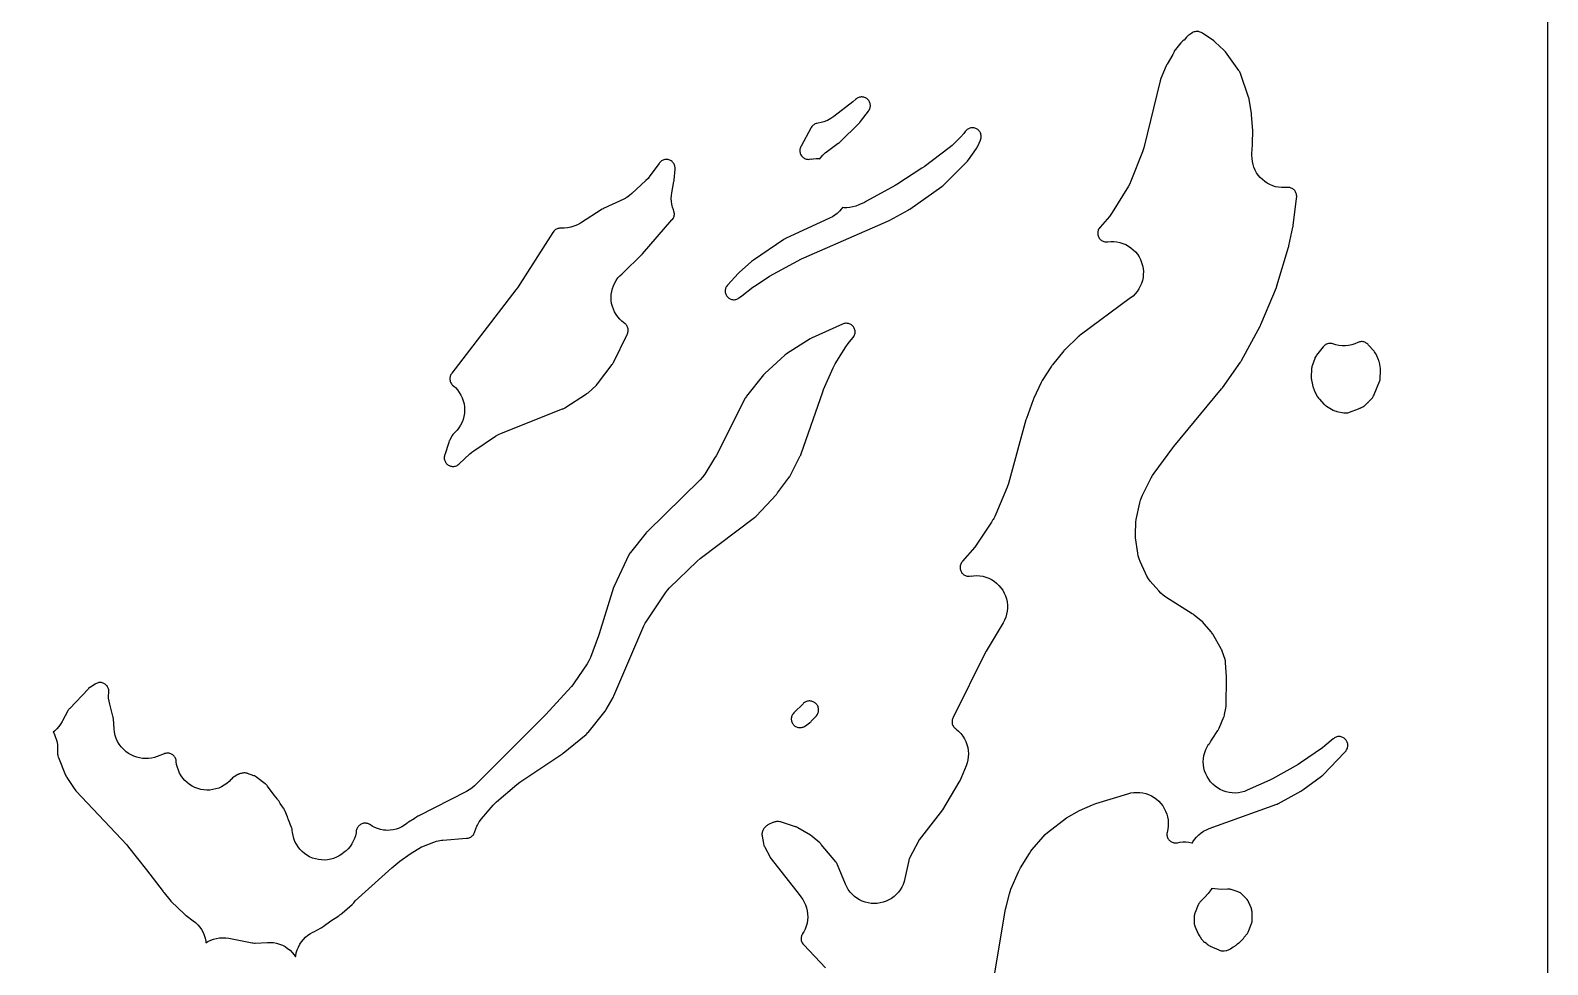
# Model space of a CAD drawing. Header units: millimetres. Extents: x 0 to 300, y 0 to 300.
# Drawn here: x 121.7 to 299.8, y 104.9 to 214.5 of the extents above; entities that cross this region are included whole.
import ezdxf

# ---------------------------------------------------------------- set-up
doc = ezdxf.new("R2010")
doc.units = ezdxf.units.MM
doc.layers.add('CUT', color=7, linetype='CONTINUOUS')

msp = doc.modelspace()

# ---------------------------------------------------------------- linework, layer by layer
at = {"layer": 'CUT'}
for points in [[(3.5, 300.1736), (296.1703, 300.175), (296.5305, 300.1573), (296.8872, 300.1044), (297.2371, 300.0167), (297.5766, 299.8952), (297.9027, 299.7411), (298.212, 299.5556), (298.5017, 299.3408), (298.7689, 299.0986), (299.0111, 298.8314), (299.2259, 298.5417), (299.4114, 298.2324), (299.5655, 297.9063), (299.687, 297.5668), (299.7747, 297.2169), (299.8276, 296.8602), (299.8453, 296.5), (299.8453, 3.5)], [(234.8076, 103.2162), (236.1965, 111.3718), (236.2535, 111.6439), (236.6339, 113.1698), (236.7185, 113.4582), (236.8263, 113.7386), (237.7043, 115.7703), (237.9468, 116.2369), (238.9867, 117.9287), (239.1503, 118.1726), (239.3329, 118.4026), (240.5979, 119.8714), (240.8452, 120.1316), (241.1167, 120.3665), (243.338, 122.1061), (244.8564, 122.9525), (246.3903, 123.6331), (246.8054, 123.7881), (250.5453, 124.9328), (250.8912, 125.0206), (251.244, 125.0743), (251.6003, 125.0937), (251.9568, 125.0783), (252.3101, 125.0285), (252.6569, 124.9447), (252.994, 124.8276), (253.3181, 124.6783), (253.6263, 124.4984), (253.9155, 124.2893), (254.1831, 124.0533), (254.4265, 123.7924), (254.6435, 123.5091), (254.8319, 123.2061), (254.9902, 122.8863), (255.1166, 122.5526), (255.2101, 122.2082), (255.2697, 121.8564), (255.295, 121.5005), (255.2856, 121.1438), (255.2416, 120.7896), (255.194, 120.577), (255.1964, 120.5765), (255.1485, 120.3634), (255.1363, 120.2654), (255.1336, 120.1668), (255.1404, 120.0683), (255.1566, 119.9709), (255.1822, 119.8756), (255.2169, 119.7832), (255.2603, 119.6945), (255.3121, 119.6105), (255.3717, 119.5318), (255.4387, 119.4593), (255.5123, 119.3935), (255.592, 119.3352), (255.6768, 119.2848), (255.7662, 119.2428), (255.8592, 119.2097), (255.9549, 119.1857), (256.0525, 119.171), (256.1511, 119.1658), (256.2497, 119.1702), (256.3739, 119.1878), (256.6694, 119.2443), (257.0221, 119.2771), (257.3763, 119.2757), (257.7288, 119.2403), (258.0762, 119.1711), (258.1312, 119.1545), (258.1941, 119.2721), (258.3937, 119.5709), (258.6214, 119.8487), (258.8752, 120.1029), (259.1526, 120.3312), (259.4509, 120.5313), (259.7674, 120.7013), (260.099, 120.8396), (268.0435, 123.7061), (268.0946, 123.7257), (268.2028, 123.7744), (268.2513, 123.7998), (270.8627, 125.2267), (270.9619, 125.2855), (270.9947, 125.3065), (271.0896, 125.372), (273.2912, 127.0075), (273.337, 127.0429), (273.4313, 127.1256), (273.4724, 127.1664), (275.9983, 129.7751), (276.0426, 129.8231), (276.1313, 129.9333), (276.1686, 129.9868), (276.1903, 130.0195), (276.2276, 130.0789), (276.2868, 130.1906), (276.325, 130.2838), (276.3538, 130.3804), (276.3729, 130.4793), (276.3822, 130.5796), (276.3816, 130.6804), (276.3711, 130.7806), (276.3508, 130.8793), (276.3208, 130.9755), (276.2815, 131.0682), (276.2333, 131.1567), (276.1766, 131.24), (276.112, 131.3173), (276.0401, 131.3879), (275.9615, 131.451), (275.8772, 131.5061), (275.7878, 131.5526), (275.6943, 131.5901), (275.5975, 131.6182), (275.4985, 131.6366), (275.3981, 131.6452), (275.2973, 131.6439), (275.1972, 131.6327), (275.0987, 131.6116), (275.0027, 131.581), (274.9102, 131.541), (274.8221, 131.4921), (274.7181, 131.4202), (274.6635, 131.3762), (273.6826, 130.5439), (273.3964, 130.3243), (270.8319, 128.5493), (270.5454, 128.3699), (267.5223, 126.6654), (267.2154, 126.5108), (264.5799, 125.3344), (264.2389, 125.2021), (263.8864, 125.1044), (263.5259, 125.0422), (263.161, 125.0161), (262.7954, 125.0264), (262.4325, 125.0731), (262.0762, 125.1556), (261.7297, 125.2731), (261.3967, 125.4244), (261.0804, 125.6081), (260.7839, 125.8224), (260.5102, 126.065), (260.2619, 126.3337), (260.0416, 126.6257), (259.8514, 126.9382), (259.6933, 127.2681), (259.5687, 127.612), (259.4789, 127.9666), (259.4248, 128.3284), (259.4069, 128.6937), (259.4255, 129.0591), (259.4803, 129.4207), (259.5707, 129.7752), (259.696, 130.1189), (259.8548, 130.4484), (259.9369, 130.5828), (260.0739, 130.7386), (260.126, 130.8015), (260.2267, 130.9468), (260.2673, 131.0177), (260.4368, 131.3343), (261.1288, 132.3493), (261.1687, 132.4111), (261.2444, 132.5513), (261.2742, 132.6186), (261.8206, 133.9415), (261.8455, 134.0062), (261.889, 134.1499), (261.9042, 134.2176), (262.0534, 134.9657), (262.0645, 135.0289), (262.0793, 135.1672), (262.0818, 135.2314), (262.1358, 138.5206), (262.1357, 138.5839), (262.1352, 138.6053), (262.1326, 138.6686), (262.0318, 140.3525), (262.0267, 140.4147), (262.0102, 140.526), (261.984, 140.6353), (261.9655, 140.695), (261.6422, 141.6609), (261.6176, 141.7286), (261.5533, 141.871), (261.5187, 141.9342), (260.5177, 143.66), (260.4842, 143.7149), (260.4037, 143.8286), (260.363, 143.8785), (259.5036, 144.8857), (259.4657, 144.9284), (259.3783, 145.0156), (259.3356, 145.0534), (258.3409, 145.8984), (258.2479, 145.9719), (258.2156, 145.9955), (258.1176, 146.0622), (255.0009, 148.023), (254.7009, 148.2333), (254.4234, 148.4724), (254.171, 148.738), (253.1849, 149.8851), (252.9617, 150.1724), (252.7679, 150.4804), (252.6056, 150.806), (251.9911, 152.2086), (251.8706, 152.5219), (251.7792, 152.845), (251.7176, 153.175), (251.4681, 154.9614), (251.4372, 155.2892), (251.4358, 155.6184), (251.4724, 156.5214), (251.4969, 156.8215), (251.5459, 157.1187), (251.9515, 159.0755), (252.0309, 159.3886), (252.1375, 159.6935), (252.2704, 159.9878), (253.3046, 162.0333), (253.4576, 162.3063), (253.6333, 162.5653), (255.8357, 165.5327), (255.9542, 165.6839), (261.5638, 172.4695), (261.6047, 172.521), (261.6183, 172.5388), (261.6572, 172.592), (263.7721, 175.6079), (263.8233, 175.6854), (263.8398, 175.712), (263.8865, 175.7921), (266.0822, 179.8122), (266.1216, 179.8891), (266.1343, 179.9154), (266.1696, 179.9942), (267.9915, 184.3521), (268.0224, 184.4319), (268.0322, 184.4591), (268.059, 184.5404), (269.4314, 189.0904), (269.4501, 189.1575), (269.456, 189.1803), (269.4718, 189.2482), (269.9401, 191.4547), (269.9534, 191.5251), (269.9574, 191.5489), (269.9677, 191.6198), (270.3605, 194.7989), (270.3677, 194.8693), (270.3696, 194.8932), (270.3738, 194.9638), (270.3752, 195.0019), (270.3761, 195.071), (270.3688, 195.1953), (270.3533, 195.2933), (270.3284, 195.3894), (270.2943, 195.4826), (270.2513, 195.572), (270.1998, 195.6569), (270.1404, 195.7363), (270.0735, 195.8097), (269.9999, 195.8761), (269.9201, 195.9352), (269.835, 195.9862), (269.7453, 196.0287), (269.652, 196.0624), (269.5558, 196.0868), (269.4577, 196.1018), (269.3586, 196.1072), (269.2284, 196.1016), (269.2013, 196.0991), (269.2012, 196.1002), (268.9587, 196.078), (268.6029, 196.0799), (268.2489, 196.1162), (267.9001, 196.1866), (267.5598, 196.2904), (267.231, 196.4266), (266.917, 196.594), (266.6207, 196.791), (266.3448, 197.0157), (266.0919, 197.266), (265.8644, 197.5396), (265.6645, 197.8339), (265.4939, 198.1462), (265.3543, 198.4735), (265.2471, 198.8127), (265.1731, 199.1608), (265.1332, 199.5144), (265.1276, 199.8701), (265.1569, 200.7618), (265.1734, 200.901), (265.1831, 201.0198), (265.185, 201.06), (265.1862, 201.1793), (265.1793, 201.4452), (265.2168, 202.5862), (265.2174, 202.673), (265.2168, 202.7023), (265.2128, 202.789), (265.0806, 204.6316), (265.0737, 204.7051), (265.0708, 204.7299), (265.0606, 204.8031), (264.7952, 206.4419), (264.784, 206.5025), (264.7514, 206.6318), (264.7325, 206.6905), (263.7669, 209.4768), (263.7428, 209.5413), (263.6911, 209.6539), (263.6287, 209.761), (263.5899, 209.8178), (262.0117, 212.0112), (261.9688, 212.0678), (261.8668, 212.1832), (261.8159, 212.2328), (260.8166, 213.1587), (260.7771, 213.1939), (260.6875, 213.2653), (260.6444, 213.2959), (259.3109, 214.2057), (259.2522, 214.2437), (259.1417, 214.3041), (259.0493, 214.3434), (258.9292, 214.3811), (258.8995, 214.388), (258.8479, 214.3976), (258.7229, 214.4108), (258.6204, 214.4113), (258.5183, 214.4016), (258.4176, 214.3816), (258.3195, 214.3516), (258.2249, 214.312), (258.1118, 214.2506), (258.0518, 214.2119), (257.705, 213.9758), (257.6522, 213.9381), (257.5621, 213.8639), (257.4791, 213.7818), (257.4362, 213.7331), (257.1526, 213.3964), (257.105, 213.3735), (257.0258, 213.3261), (256.9512, 213.2719), (256.8818, 213.2111), (256.802, 213.1274), (256.761, 213.078), (256.1425, 212.2991), (256.0959, 212.237), (256.0063, 212.0948), (255.9705, 212.026), (255.8146, 211.7057), (255.1484, 210.5843), (255.1221, 210.538), (255.0708, 210.4348), (255.0498, 210.3859), (254.4358, 208.8775), (254.3944, 208.7642), (254.3818, 208.7255), (254.3487, 208.6095), (252.4153, 200.7551), (252.2667, 200.2883), (250.9024, 196.8196), (250.7689, 196.5204), (250.6094, 196.2342), (248.7153, 193.1664), (248.5548, 192.9279), (248.3762, 192.7027), (247.286, 191.4333), (247.2425, 191.3801), (247.1712, 191.2787), (247.1224, 191.1928), (247.0822, 191.1026), (247.0509, 191.0089), (247.0287, 190.9127), (247.016, 190.8147), (247.0127, 190.716), (247.019, 190.6174), (247.0348, 190.5199), (247.0599, 190.4244), (247.0942, 190.3317), (247.1372, 190.2428), (247.1886, 190.1584), (247.2479, 190.0794), (247.3145, 190.0065), (247.3879, 189.9404), (247.4673, 189.8817), (247.552, 189.8309), (247.6412, 189.7885), (247.7341, 189.7549), (247.8298, 189.7305), (247.9275, 189.7154), (248.0261, 189.7098), (248.1248, 189.7137), (248.1982, 189.7238), (248.5565, 189.7553), (248.9161, 189.7516), (249.2736, 189.7128), (249.6256, 189.6392), (249.9688, 189.5316), (250.2997, 189.3909), (250.6154, 189.2186), (250.9127, 189.0163), (251.1888, 188.7858), (251.441, 188.5295), (251.667, 188.2498), (251.8645, 187.9493), (252.0318, 187.6309), (252.1671, 187.2977), (252.2692, 186.9529), (252.3372, 186.5998), (252.3702, 186.2417), (252.3682, 185.8821), (252.331, 185.5244), (252.259, 185.172), (252.1529, 184.8284), (252.0137, 184.4968), (251.8428, 184.1804), (251.6418, 183.8822), (251.4126, 183.6051), (251.1574, 183.3517), (250.8787, 183.1245), (244.9319, 178.7426), (244.8456, 178.6745), (244.8173, 178.6506), (244.7357, 178.5769), (243.1787, 177.0751), (243.1098, 177.0046), (243.0873, 176.9801), (243.0227, 176.9057), (241.7005, 175.2868), (241.6414, 175.21), (241.6222, 175.1836), (241.5678, 175.1035), (240.4955, 173.4244), (240.4409, 173.3326), (240.4235, 173.301), (240.375, 173.2059), (239.5015, 171.3495), (239.4703, 171.2791), (239.4604, 171.2551), (239.4325, 171.1834), (238.6351, 168.9796), (238.6136, 168.9162), (238.6068, 168.8946), (238.5878, 168.8303), (236.5497, 161.3677), (236.395, 160.9179), (235.066, 157.7405), (234.949, 157.4946), (234.7981, 157.2494), (234.7314, 157.1411), (234.669, 157.0398), (234.538, 156.8271), (232.5649, 153.8689), (231.1492, 152.2234), (231.1052, 152.1695), (231.0331, 152.067), (231.0204, 152.0445), (230.9795, 151.9793), (230.9347, 151.8891), (230.8989, 151.7949), (230.8726, 151.6976), (230.8561, 151.5982), (230.8493, 151.4977), (230.8526, 151.397), (230.8657, 151.2971), (230.8886, 151.199), (230.921, 151.1036), (230.9627, 151.0119), (231.0132, 150.9247), (231.072, 150.8429), (231.1386, 150.7673), (231.2124, 150.6986), (231.2925, 150.6375), (231.3783, 150.5847), (231.4688, 150.5405), (231.5633, 150.5054), (231.6607, 150.4798), (231.7602, 150.464), (231.8608, 150.458), (231.9615, 150.4619), (232.1823, 150.4926), (232.1825, 150.4906), (232.418, 150.5231), (232.7845, 150.5368), (233.1506, 150.5139), (233.5125, 150.4546), (233.8668, 150.3595), (234.2098, 150.2296), (234.5381, 150.0661), (234.8486, 149.8708), (235.138, 149.6454), (235.4035, 149.3924), (235.6424, 149.1141), (235.8524, 148.8134), (236.0314, 148.4933), (236.1776, 148.1569), (236.2896, 147.8076), (236.3661, 147.4489), (236.4065, 147.0843), (236.4104, 146.7176), (236.3777, 146.3523), (236.3088, 145.992), (236.2043, 145.6404), (236.0652, 145.301), (235.8931, 144.9772), (233.9239, 141.6813), (233.8926, 141.6267), (233.8824, 141.608), (233.8532, 141.5522), (230.0272, 133.8844), (229.9975, 133.8211), (229.9527, 133.7037), (229.9263, 133.607), (229.9095, 133.5082), (229.9024, 133.4083), (229.9052, 133.3081), (229.9177, 133.2087), (229.94, 133.111), (229.9717, 133.0159), (230.0125, 132.9244), (230.0622, 132.8374), (230.1201, 132.7556), (230.1857, 132.6799), (230.2585, 132.6109), (230.4029, 132.4988), (230.6814, 132.2592), (230.9347, 131.993), (231.1601, 131.7028), (231.3553, 131.3915), (231.5186, 131.0624), (231.6481, 130.7185), (231.7427, 130.3635), (231.8013, 130.0008), (231.8234, 129.634), (231.8088, 129.2669), (231.7576, 128.903), (231.6704, 128.5461), (231.5479, 128.1997), (230.9674, 126.7869), (230.8507, 126.5311), (230.7148, 126.285), (228.767, 123.0568), (228.5283, 122.7081), (226.0625, 119.5174), (226.0253, 119.467), (225.9521, 119.3528), (225.9219, 119.298), (224.9479, 117.4361), (224.9189, 117.3774), (224.874, 117.2682), (224.8394, 117.1554), (224.8245, 117.0916), (224.3808, 114.9661), (224.2902, 114.618), (224.1659, 114.2804), (224.0092, 113.9565), (223.8217, 113.6496), (223.605, 113.3624), (223.3612, 113.0978), (223.0928, 112.8583), (222.8022, 112.6462), (222.4923, 112.4636), (222.166, 112.3121), (221.8265, 112.1932), (221.477, 112.1081), (221.1208, 112.0576), (220.7614, 112.0421), (220.4022, 112.0619), (220.0467, 112.1166), (219.6982, 112.2059), (219.3601, 112.3288), (219.0357, 112.4842), (218.728, 112.6706), (218.44, 112.8861), (218.1744, 113.1288), (217.9338, 113.3963), (217.7206, 113.686), (217.5367, 113.9952), (217.3839, 114.3209), (216.4539, 116.5852), (216.4251, 116.6506), (216.3645, 116.7643), (216.2927, 116.8712), (216.2485, 116.9275), (214.5436, 118.9882), (214.5045, 119.0335), (214.4137, 119.1261), (214.3692, 119.1661), (213.5001, 119.9153), (213.4493, 119.9572), (213.3331, 120.0399), (213.2769, 120.0743), (211.8105, 120.9264), (211.7449, 120.9623), (211.5972, 121.0285), (211.5268, 121.0536), (209.8745, 121.5943), (209.8042, 121.6154), (209.6749, 121.6433), (209.5435, 121.6578), (209.4701, 121.6602), (209.3763, 121.6608), (209.3123, 121.6598), (209.1975, 121.6502), (209.107, 121.6344), (209.0182, 121.6105), (208.9101, 121.5707), (208.8517, 121.5446), (208.345, 121.3043), (208.2853, 121.2743), (208.1821, 121.2128), (208.1046, 121.1563), (208.0329, 121.0929), (207.9507, 121.0052), (207.9086, 120.9534), (207.8218, 120.8414), (207.7823, 120.7878), (207.7181, 120.6867), (207.6747, 120.6017), (207.6394, 120.5129), (207.6125, 120.4213), (207.5943, 120.3275), (207.5849, 120.2325), (207.5844, 120.137), (207.595, 120.0177), (207.6055, 119.952), (207.7611, 119.1064), (207.7758, 119.0363), (207.8118, 118.9124), (207.86, 118.7927), (207.8918, 118.7285), (208.536, 117.503), (208.5677, 117.4459), (208.6449, 117.3271), (208.6842, 117.2748), (211.9717, 113.1057), (212.1627, 112.8398), (212.3668, 112.5273), (212.5503, 112.2135), (212.7019, 111.8831), (212.8201, 111.5394), (212.9038, 111.1856), (212.9521, 110.8253), (212.9646, 110.462), (212.9411, 110.0992), (212.8819, 109.7405), (212.7876, 109.3895), (212.659, 109.0494), (212.4975, 108.7238), (212.3659, 108.5137), (212.367, 108.513), (212.3524, 108.4897), (212.2881, 108.375), (212.2479, 108.2833), (212.2169, 108.1881), (212.1954, 108.0903), (212.1835, 107.9909), (212.1814, 107.8907), (212.1892, 107.7909), (212.2066, 107.6923), (212.2336, 107.5959), (212.2699, 107.5026), (212.3152, 107.4133), (212.369, 107.3288), (212.4466, 107.23), (212.4935, 107.1784), (215.0418, 104.5148)]]:
    msp.add_lwpolyline(points, dxfattribs=at)
for points in [[(215.2783, 200.3746), (216.5517, 201.2839), (216.5955, 201.3165), (216.6862, 201.3923), (216.726, 201.4297), (218.9824, 203.6325), (219.065, 203.7192), (219.0918, 203.7495), (219.1679, 203.8419), (220.0806, 205.0344), (220.1151, 205.0814), (220.1834, 205.1877), (220.1916, 205.2024), (220.2118, 205.2424), (220.2592, 205.3572), (220.2881, 205.4532), (220.3076, 205.5516), (220.3172, 205.6513), (220.3171, 205.7516), (220.3072, 205.8513), (220.2875, 205.9496), (220.2583, 206.0455), (220.2198, 206.1381), (220.1725, 206.2265), (220.1167, 206.3098), (220.053, 206.3872), (219.9821, 206.458), (219.9045, 206.5216), (219.8211, 206.5772), (219.7327, 206.6244), (219.64, 206.6627), (219.5441, 206.6917), (219.4458, 206.7112), (219.346, 206.721), (219.2457, 206.7209), (219.146, 206.7111), (219.0477, 206.6915), (218.9517, 206.6623), (218.8591, 206.6239), (218.7707, 206.5766), (218.6874, 206.5209), (218.5857, 206.4374), (218.6089, 206.4585), (218.2749, 206.1645), (216.025, 204.4262), (215.662, 204.1788), (215.272, 203.9766), (215.153, 203.9236), (214.8433, 203.8023), (214.5238, 203.7095), (214.1974, 203.6459), (214.0481, 203.6238), (213.9461, 203.5978), (213.8473, 203.5614), (213.7529, 203.515), (213.6637, 203.4592), (213.5807, 203.3945), (213.5048, 203.3216), (213.4368, 203.2413), (213.3623, 203.1323), (213.3257, 203.0687), (212.1772, 200.9482), (212.1459, 200.8868), (212.0976, 200.7726), (212.0681, 200.6782), (212.0479, 200.5814), (212.0371, 200.4832), (212.0359, 200.3843), (212.0442, 200.2858), (212.062, 200.1885), (212.0891, 200.0934), (212.1253, 200.0014), (212.1702, 199.9133), (212.2234, 199.83), (212.2844, 199.7522), (212.3526, 199.6806), (212.4274, 199.616), (212.5082, 199.5589), (212.594, 199.5099), (212.6842, 199.4694), (212.7779, 199.4378), (212.8742, 199.4154), (212.9722, 199.4024), (213.071, 199.3989), (213.1697, 199.405), (213.3857, 199.4395), (213.3861, 199.4371), (213.6012, 199.4714), (213.9579, 199.4932), (214.315, 199.4803), (214.3936, 199.4697), (214.5006, 199.624), (214.7348, 199.8994), (214.9949, 200.1504)], [(203.3265, 183.5849), (203.366, 183.494), (203.4142, 183.4073), (203.4705, 183.3256), (203.5345, 183.2498), (203.6055, 183.1806), (203.6829, 183.1186), (203.766, 183.0643), (203.8539, 183.0184), (203.9459, 182.9812), (204.041, 182.9531), (204.1384, 182.9344), (204.2371, 182.9252), (204.3363, 182.9256), (204.435, 182.9356), (204.5323, 182.9551), (204.6272, 182.984), (204.7188, 183.0219), (204.8064, 183.0685), (204.889, 183.1234), (205.0591, 183.262), (205.2077, 183.3849), (206.5102, 184.3756), (206.6977, 184.5092), (208.195, 185.5065), (208.4742, 185.6751), (212.2145, 187.7127), (212.5017, 187.8533), (222.439, 192.1931), (222.5047, 192.2236), (222.5267, 192.2343), (222.591, 192.2676), (224.7606, 193.4496), (224.842, 193.497), (224.869, 193.5138), (224.9476, 193.5658), (228.7157, 196.2121), (228.7653, 196.2485), (228.8675, 196.3343), (228.9119, 196.3769), (231.6711, 199.1351), (231.7145, 199.1804), (231.8017, 199.2845), (231.8387, 199.3351), (232.7806, 200.6844), (232.8196, 200.7434), (232.8943, 200.877), (232.9241, 200.941), (233.2289, 201.6408), (233.2549, 201.7045), (233.2931, 201.8224), (233.3145, 201.9188), (233.3264, 202.0169), (233.3287, 202.1156), (233.3216, 202.2142), (233.3049, 202.3115), (233.279, 202.4068), (233.2439, 202.4992), (233.2001, 202.5877), (233.148, 202.6716), (233.088, 202.7501), (233.0207, 202.8224), (232.9468, 202.8879), (232.8668, 202.9459), (232.7817, 202.996), (232.6921, 203.0376), (232.5989, 203.0704), (232.503, 203.094), (232.4052, 203.1082), (232.3066, 203.1129), (232.2079, 203.1081), (232.1102, 203.0938), (232.0143, 203.0701), (231.9211, 203.0373), (231.8315, 202.9956), (231.7464, 202.9455), (231.6665, 202.8874), (231.5926, 202.8219), (231.5083, 202.7311), (231.4652, 202.6774), (231.2909, 202.449), (230.9398, 202.052), (229.9042, 201.0388), (229.5535, 200.7365), (226.6193, 198.5132), (226.3772, 198.3446), (223.4163, 196.4546), (223.2212, 196.3384), (219.8614, 194.4752), (219.612, 194.3491), (218.9469, 194.0438), (218.6114, 193.9094), (218.2643, 193.8086), (217.9089, 193.7423), (217.5488, 193.7113), (217.1874, 193.7158), (217.0247, 193.7339), (216.9198, 193.5824), (216.6888, 193.3097), (216.4324, 193.0607), (216.1531, 192.8379), (215.8535, 192.6432), (215.5363, 192.4785), (210.3665, 190.1057), (210.3133, 190.08), (210.2017, 190.0171), (210.1521, 189.9849), (206.5763, 187.5577), (206.4886, 187.4939), (206.4598, 187.4714), (206.3764, 187.402), (204.9153, 186.1026), (204.8613, 186.0524), (204.8435, 186.035), (204.7917, 185.9825), (203.5668, 184.6813), (203.5207, 184.6298), (203.4446, 184.5314), (203.3918, 184.4474), (203.3474, 184.3587), (203.3119, 184.2661), (203.2854, 184.1705), (203.2684, 184.0728), (203.2609, 183.9739), (203.263, 183.8747), (203.2748, 183.7762), (203.296, 183.6793)], [(170.3684, 163.955), (170.4135, 163.866), (170.4671, 163.7818), (170.5286, 163.7032), (170.5975, 163.631), (170.6731, 163.5659), (170.7547, 163.5085), (170.8415, 163.4593), (170.9327, 163.4187), (171.0274, 163.3873), (171.1248, 163.3653), (171.2238, 163.3528), (171.3235, 163.3501), (171.4231, 163.3571), (171.5215, 163.3738), (171.6178, 163.4), (171.711, 163.4355), (171.8004, 163.4799), (171.885, 163.5328), (171.9842, 163.6092), (172.036, 163.6555), (173.2826, 164.8264), (173.51, 165.0231), (173.7528, 165.2006), (176.2934, 166.903), (176.6336, 167.1054), (176.9937, 167.2699), (184.1825, 170.0982), (184.2474, 170.1256), (184.3831, 170.1953), (184.4433, 170.232), (186.9733, 171.8637), (187.0208, 171.8957), (187.1194, 171.9711), (187.1627, 172.0086), (188.0996, 172.8533), (188.1477, 172.8987), (188.2448, 173.0041), (188.2861, 173.0558), (190.0028, 175.3086), (190.0441, 175.3657), (190.1242, 175.4956), (190.1566, 175.5582), (191.7541, 178.8389), (191.7829, 178.9018), (191.8263, 179.0186), (191.8517, 179.1146), (191.8677, 179.2126), (191.874, 179.3118), (191.8708, 179.411), (191.8579, 179.5095), (191.8355, 179.6063), (191.8038, 179.7004), (191.7631, 179.791), (191.7139, 179.8773), (191.6565, 179.9583), (191.5914, 180.0334), (191.5195, 180.1019), (191.3463, 180.2371), (191.3467, 180.2376), (191.1507, 180.3904), (190.8947, 180.6329), (190.6631, 180.8987), (190.458, 181.1856), (190.2814, 181.4907), (190.1349, 181.8114), (190.0197, 182.1447), (189.937, 182.4874), (189.8876, 182.8365), (189.8718, 183.1888), (189.8899, 183.5409), (189.9416, 183.8897), (190.0265, 184.2319), (190.1438, 184.5644), (190.2925, 184.8841), (190.471, 185.1881), (190.6779, 185.4736), (190.9113, 185.738), (191.1688, 185.9788), (191.2002, 186.0054), (191.2428, 186.0428), (191.257, 186.0557), (191.2982, 186.0945), (193.452, 188.1909), (193.5001, 188.2397), (193.516, 188.2565), (193.562, 188.3073), (197.0225, 192.2812), (197.0673, 192.3353), (197.1406, 192.4385), (197.1907, 192.5261), (197.2318, 192.6183), (197.2637, 192.714), (197.286, 192.8124), (197.2984, 192.9125), (197.3009, 193.0134), (197.2935, 193.1141), (197.2762, 193.2135), (197.2491, 193.3107), (197.19, 193.463), (197.0816, 193.7863), (197.0035, 194.1182), (196.9566, 194.4559), (196.9412, 194.7965), (196.9574, 195.1371), (197.0051, 195.4747), (197.252, 196.7812), (197.2661, 196.8682), (197.27, 196.8977), (197.2795, 196.9852), (197.3809, 198.2376), (197.3848, 198.3086), (197.3824, 198.4366), (197.3703, 198.538), (197.3481, 198.6376), (197.3161, 198.7345), (197.2746, 198.8278), (197.224, 198.9164), (197.1648, 198.9996), (197.0976, 199.0764), (197.0231, 199.1461), (196.942, 199.2081), (196.8551, 199.2617), (196.7633, 199.3063), (196.6675, 199.3416), (196.5687, 199.3671), (196.4678, 199.3826), (196.3659, 199.388), (196.2639, 199.3832), (196.1629, 199.3682), (196.064, 199.3433), (195.968, 199.3086), (195.8759, 199.2645), (195.7887, 199.2114), (195.7073, 199.15), (195.6324, 199.0806), (195.5475, 198.9847), (195.5045, 198.9281), (194.4382, 197.4484), (194.2117, 197.1648), (193.9584, 196.9049), (192.3216, 195.3837), (192.0265, 195.137), (191.7073, 194.9225), (191.3674, 194.7425), (189.0531, 193.6679), (188.9542, 193.6179), (188.9214, 193.5999), (188.826, 193.5435), (186.2664, 191.9096), (185.9445, 191.7263), (185.6059, 191.5763), (185.2539, 191.4612), (185.1504, 191.4331), (184.7577, 191.349), (184.3582, 191.3082), (183.9567, 191.3113), (183.9243, 191.3133), (183.8257, 191.3099), (183.7278, 191.2971), (183.6317, 191.2748), (183.5382, 191.2434), (183.4481, 191.2031), (183.3623, 191.1544), (183.2817, 191.0975), (183.2069, 191.0332), (183.1386, 190.962), (183.062, 190.8647), (183.0235, 190.8078), (178.8655, 184.3328), (178.6888, 184.0815), (171.179, 174.294), (171.1372, 174.2367), (171.07, 174.1282), (171.0252, 174.0368), (170.9898, 173.9414), (170.964, 173.843), (170.9482, 173.7425), (170.9424, 173.6409), (170.9468, 173.5393), (170.9612, 173.4386), (170.9856, 173.3398), (171.0197, 173.2439), (171.0631, 173.1519), (171.1155, 173.0647), (171.1763, 172.9831), (171.2449, 172.9079), (171.4125, 172.7576), (171.4109, 172.7559), (171.5816, 172.6028), (171.8289, 172.3317), (172.0479, 172.0372), (172.2365, 171.7224), (172.3928, 171.3904), (172.5152, 171.0445), (172.6024, 170.688), (172.6537, 170.3246), (172.6685, 169.958), (172.6466, 169.5917), (172.5883, 169.2294), (172.4942, 168.8747), (172.3652, 168.5311), (172.2025, 168.2022), (172.0079, 167.8911), (171.7832, 167.601), (171.5307, 167.3347), (171.3583, 167.1702), (171.2877, 167.0867), (171.2109, 166.9731), (171.1734, 166.9067), (170.9014, 166.3938), (170.8734, 166.3381), (170.8209, 166.2138), (170.8004, 166.1549), (170.34, 164.7297), (170.3202, 164.663), (170.2936, 164.5407), (170.2819, 164.4416), (170.28, 164.3418), (170.2878, 164.2424), (170.3052, 164.1441), (170.3322, 164.048)], [(124.8114, 130.9773), (124.8631, 130.6236), (124.8803, 130.2666), (124.8799, 129.6531), (124.8815, 129.5839), (124.8935, 129.4599), (124.9126, 129.3625), (124.9484, 129.2432), (124.973, 129.1785), (125.8225, 127.1005), (125.8509, 127.0357), (125.9226, 126.9005), (125.9603, 126.8406), (126.8999, 125.4273), (126.9345, 125.3777), (127.016, 125.2751), (127.0566, 125.2302), (132.9914, 118.9449), (133.2206, 118.6776), (135.311, 115.9891), (137.2579, 113.4661), (137.3152, 113.3958), (137.3353, 113.3726), (137.3964, 113.3056), (137.4025, 113.2992), (138.0528, 112.4628), (138.0862, 112.4214), (138.1635, 112.336), (138.2014, 112.2986), (139.7849, 110.7919), (139.8674, 110.7184), (139.8961, 110.6946), (139.9834, 110.6267), (140.8058, 110.0303), (141.0871, 109.8044), (141.3449, 109.552), (141.5767, 109.2755), (141.7803, 108.9777), (141.9537, 108.6613), (142.0952, 108.3294), (142.2035, 107.9853), (142.2776, 107.6322), (142.2975, 107.4487), (142.5272, 107.5885), (142.8535, 107.7452), (143.1936, 107.8692), (143.5442, 107.959), (143.902, 108.014), (144.2634, 108.0334), (144.625, 108.0173), (144.9833, 107.9656), (147.7082, 107.4345), (147.7944, 107.4204), (147.9828, 107.4072), (148.0701, 107.4092), (149.5276, 107.4863), (149.8863, 107.4877), (150.2434, 107.4542), (150.5956, 107.3861), (150.9394, 107.2839), (151.2716, 107.1487), (151.5891, 106.9817), (151.8888, 106.7846), (152.1678, 106.5592), (152.4235, 106.3077), (152.6535, 106.0325), (152.8295, 105.7744), (152.8406, 105.8974), (152.9087, 106.2529), (153.0113, 106.6), (153.1476, 106.9353), (153.3163, 107.2556), (153.5156, 107.5577), (153.7437, 107.8388), (153.9983, 108.0961), (154.277, 108.327), (154.5771, 108.5294), (154.8481, 108.6757), (154.8475, 108.6771), (154.9623, 108.7355), (155.8372, 109.2085), (155.9323, 109.2641), (155.9638, 109.2839), (156.055, 109.3456), (156.9485, 109.9946), (157.7701, 110.5169), (157.8234, 110.5525), (157.9335, 110.6373), (157.9816, 110.6798), (158.0036, 110.7002), (158.0861, 110.7498), (158.1387, 110.7831), (158.2478, 110.8625), (158.2956, 110.9023), (159.4659, 111.9222), (159.5201, 111.9719), (159.6288, 112.0885), (159.6747, 112.146), (159.8247, 112.3444), (164.1227, 116.251), (165.0478, 117.0142), (166.2844, 117.8945), (167.5951, 118.6847), (167.6524, 118.716), (169.0683, 119.263), (169.3775, 119.3653), (169.9455, 119.4782), (170.1226, 119.5), (172.8999, 119.7047), (172.9719, 119.7118), (173.1003, 119.7346), (173.2002, 119.763), (173.2968, 119.8014), (173.3889, 119.8494), (173.4757, 119.9065), (173.5562, 119.9722), (173.6296, 120.0457), (173.6953, 120.1262), (173.7523, 120.213), (173.8003, 120.3052), (173.8387, 120.4018), (173.8656, 120.4966), (173.9746, 120.8219), (174.1133, 121.1355), (174.1693, 121.2475), (174.3937, 121.6355), (174.6637, 121.9934), (176.0166, 123.5758), (176.2102, 123.7852), (176.4195, 123.979), (178.796, 126.0142), (179.1476, 126.2804), (184.1013, 129.5836), (184.1676, 129.6302), (184.1896, 129.6465), (184.2536, 129.6963), (186.9469, 131.8996), (187.0039, 131.9488), (187.1186, 132.0649), (187.1671, 132.1225), (189.1642, 134.6258), (189.1986, 134.6707), (189.2672, 134.7723), (189.296, 134.821), (190.0983, 136.2403), (190.1402, 136.3194), (190.1537, 136.3465), (190.1913, 136.4278), (193.7276, 144.6388), (193.8787, 144.9486), (194.058, 145.2429), (196.2683, 148.5134), (196.4929, 148.8118), (196.7466, 149.0859), (199.9732, 152.2342), (200.328, 152.5389), (206.702, 157.3421), (206.7504, 157.3802), (206.8496, 157.4694), (206.8926, 157.5135), (209.2808, 160.0668), (209.3429, 160.137), (209.3632, 160.1613), (209.4212, 160.2349), (210.7209, 161.9835), (210.7543, 162.0304), (210.8204, 162.1362), (210.8479, 162.1868), (212.0858, 164.5801), (212.1365, 164.6873), (212.1523, 164.724), (212.1952, 164.8345), (214.727, 172.1154), (214.8308, 172.3801), (215.9395, 174.9169), (216.1832, 175.3811), (217.4176, 177.3729), (217.7211, 177.7931), (218.2609, 178.4393), (218.3049, 178.4947), (218.3766, 178.6002), (218.425, 178.6895), (218.4644, 178.7832), (218.4942, 178.8804), (218.5142, 178.98), (218.5243, 179.0812), (218.5242, 179.1828), (218.5141, 179.2839), (218.494, 179.3836), (218.464, 179.4807), (218.4246, 179.5744), (218.376, 179.6637), (218.3189, 179.7477), (218.2536, 179.8256), (218.181, 179.8967), (218.1016, 179.9602), (218.0164, 180.0155), (217.926, 180.062), (217.8315, 180.0994), (217.7337, 180.1272), (217.6337, 180.1451), (217.5324, 180.153), (217.4308, 180.1508), (217.3299, 180.1386), (217.2307, 180.1163), (217.1097, 180.0762), (217.0443, 180.049), (213.4819, 178.46), (213.3737, 178.4069), (213.3379, 178.3877), (213.2338, 178.327), (210.4777, 176.5812), (210.4247, 176.5459), (210.3153, 176.462), (210.2674, 176.42), (207.9239, 174.265), (207.8834, 174.2263), (207.8009, 174.1374), (207.7653, 174.0942), (205.7876, 171.5981), (205.7448, 171.5413), (205.6617, 171.4117), (205.6279, 171.3491), (202.1961, 164.5963), (202.0322, 164.307), (200.865, 162.4483), (200.6137, 162.0959), (200.3226, 161.7755), (194.1347, 155.7222), (194.0659, 155.6508), (194.0434, 155.626), (193.979, 155.5506), (192.1423, 153.2657), (192.0919, 153.1991), (191.9958, 153.0458), (191.9579, 152.9713), (190.2583, 149.3817), (190.2119, 149.274), (190.1976, 149.2371), (190.1589, 149.1264), (188.4706, 143.6878), (188.4005, 143.4835), (187.4437, 140.9397), (187.2714, 140.5514), (187.0555, 140.1856), (185.5474, 137.9385), (185.3856, 137.7159), (185.2076, 137.5061), (182.1877, 134.2045), (182.0699, 134.0816), (173.8146, 125.8564), (173.5287, 125.5999), (173.2177, 125.3747), (172.8849, 125.1832), (167.2249, 122.3084), (167.1736, 122.281), (167.0663, 122.215), (167.0188, 122.1816), (166.8963, 122.0917), (166.7911, 122.0385), (166.7322, 122.0031), (166.0901, 121.5962), (166.0087, 121.5412), (165.9818, 121.5218), (165.9038, 121.4621), (165.8978, 121.4572), (165.6076, 121.2437), (165.2978, 121.0598), (164.9716, 120.907), (164.6319, 120.7869), (164.2822, 120.7007), (163.9256, 120.6491), (163.5658, 120.6327), (163.3735, 120.6428), (163.153, 120.6646), (162.8013, 120.7347), (162.4581, 120.8386), (162.1266, 120.9756), (161.8101, 121.1441), (161.6109, 121.2766), (161.6101, 121.2753), (161.5875, 121.2904), (161.4764, 121.3569), (161.3872, 121.3991), (161.2944, 121.4326), (161.1988, 121.457), (161.1013, 121.472), (161.0028, 121.4776), (160.9043, 121.4736), (160.8065, 121.4602), (160.7105, 121.4374), (160.6172, 121.4054), (160.5274, 121.3646), (160.4419, 121.3154), (160.3616, 121.2581), (160.2872, 121.1933), (160.2193, 121.1217), (160.208, 121.1071), (160.1624, 121.0566), (160.1027, 120.9756), (160.0512, 120.8892), (160.0084, 120.798), (159.9749, 120.7031), (159.9508, 120.6054), (159.9365, 120.5058), (159.9285, 120.3259), (159.8536, 120.0011), (159.742, 119.6673), (159.599, 119.3457), (159.4259, 119.0393), (159.2243, 118.7508), (158.996, 118.4829), (158.7431, 118.2381), (158.5422, 118.0615), (158.2582, 117.8356), (157.9534, 117.6389), (157.6306, 117.4731), (157.2931, 117.3401), (156.944, 117.2409), (156.5869, 117.1766), (156.2252, 117.1479), (155.8625, 117.155), (155.5022, 117.1978), (155.1479, 117.2759), (154.803, 117.3886), (154.4709, 117.5348), (154.1548, 117.713), (153.8578, 117.9214), (153.5829, 118.1582), (153.3326, 118.4209), (153.1095, 118.707), (152.9157, 119.0137), (152.753, 119.3381), (152.6232, 119.6769), (152.5273, 120.0268), (152.4665, 120.3845), (152.4365, 120.635), (152.4279, 120.6959), (152.4053, 120.8044), (152.3734, 120.9105), (152.3519, 120.9681), (151.9999, 121.8537), (151.99, 121.8893), (151.9669, 121.9646), (151.9035, 122.1227), (151.8683, 122.1931), (151.8556, 122.2169), (151.5615, 122.9569), (151.5388, 123.0108), (151.492, 123.1052), (151.4376, 123.1954), (151.4043, 123.2435), (151.0208, 123.7753), (150.882, 124.0346), (150.8446, 124.1001), (150.7528, 124.235), (150.7056, 124.2938), (150.3156, 124.7535), (149.5406, 125.8282), (149.4981, 125.8841), (149.4145, 125.9789), (149.3219, 126.0649), (149.2671, 126.1088), (148.2902, 126.8517), (148.2305, 126.8947), (148.1174, 126.9635), (147.9978, 127.0204), (147.9291, 127.0467), (147.1914, 127.3077), (147.129, 127.3281), (147.0144, 127.3571), (146.9212, 127.3718), (146.8272, 127.3777), (146.7329, 127.375), (146.6156, 127.3607), (146.5511, 127.3483), (146.4194, 127.3198), (146.3479, 127.3023), (146.222, 127.261), (146.101, 127.207), (146.0363, 127.1719), (145.6083, 126.9247), (145.5407, 126.8831), (145.4257, 126.7984), (145.3208, 126.7013), (145.2673, 126.6427), (145.2546, 126.628), (145.0069, 126.3681), (144.735, 126.1335), (144.4414, 125.9266), (144.1291, 125.7494), (143.801, 125.6034), (143.4602, 125.4902), (143.11, 125.4108), (142.7537, 125.366), (142.3947, 125.3561), (142.0364, 125.3814), (141.6824, 125.4414), (141.3359, 125.5358), (141.0003, 125.6635), (140.6787, 125.8234), (140.3743, 126.0139), (140.0899, 126.2331), (139.8282, 126.4791), (139.5919, 126.7495), (139.383, 127.0416), (139.2037, 127.3528), (139.0556, 127.6799), (138.9401, 128.02), (138.8583, 128.3697), (138.8111, 128.7256), (138.8041, 128.8099), (138.7862, 128.9081), (138.7587, 129.0041), (138.722, 129.097), (138.6765, 129.1858), (138.6224, 129.2698), (138.5605, 129.3481), (138.4911, 129.42), (138.4151, 129.4848), (138.3332, 129.5418), (138.2461, 129.5906), (138.1546, 129.6306), (138.0596, 129.6616), (137.9621, 129.6831), (137.863, 129.695), (137.7631, 129.6971), (137.6636, 129.6896), (137.5652, 129.6723), (137.4446, 129.6387), (137.3791, 129.6152), (136.5685, 129.3014), (136.237, 129.1909), (135.8964, 129.1124), (135.5498, 129.0666), (135.2005, 129.0539), (134.8516, 129.0744), (134.5062, 129.1281), (134.1675, 129.2142), (133.8385, 129.3322), (133.5221, 129.4809), (133.2214, 129.659), (132.9389, 129.8648), (132.6772, 130.0966), (132.6098, 130.1623), (132.35, 130.4433), (132.1208, 130.7498), (131.9247, 131.0785), (131.7639, 131.4257), (131.6401, 131.7879), (131.5546, 132.1609), (131.5083, 132.5408), (131.4255, 133.7384), (131.4189, 133.8083), (131.3935, 133.9583), (131.3767, 134.0265), (130.9913, 135.4389), (130.9146, 135.7844), (130.8716, 136.1358), (130.8626, 136.4896), (130.879, 136.7209), (130.8773, 136.721), (130.8927, 136.9379), (130.8902, 137.0362), (130.8783, 137.1337), (130.8571, 137.2297), (130.8267, 137.3232), (130.7875, 137.4134), (130.7398, 137.4993), (130.6841, 137.5803), (130.6209, 137.6556), (130.5507, 137.7244), (130.4742, 137.7862), (130.3922, 137.8403), (130.3053, 137.8864), (130.2144, 137.9238), (130.1204, 137.9524), (130.024, 137.9717), (129.9262, 137.9818), (129.8279, 137.9824), (129.73, 137.9735), (129.6334, 137.9553), (129.539, 137.9279), (129.4477, 137.8916), (129.338, 137.8352), (129.2795, 137.7996), (128.7322, 137.4478), (128.6625, 137.4001), (128.5215, 137.2837), (128.4614, 137.2243), (126.2948, 134.9548), (126.2526, 134.9086), (126.1823, 134.8206), (126.1199, 134.7268), (126.0888, 134.6725), (125.4506, 133.5001), (125.4136, 133.4287), (125.2292, 133.1123), (125.0142, 132.8158), (124.7708, 132.5422), (124.5013, 132.2942), (124.3426, 132.1749), (124.455, 131.9852), (124.6063, 131.6613), (124.7255, 131.3243)], [(272.3298, 172.5851), (272.3448, 172.5271), (272.3784, 172.4245), (272.4205, 172.3251), (272.4473, 172.2715), (272.8375, 171.5305), (272.8678, 171.4759), (272.9288, 171.3813), (272.9978, 171.2925), (273.0392, 171.2458), (273.5762, 170.667), (273.625, 170.6169), (273.7194, 170.5334), (273.8215, 170.4595), (273.8811, 170.4228), (274.6674, 169.9645), (274.7381, 169.9259), (274.8708, 169.8675), (275.0093, 169.8244), (275.088, 169.8071), (275.9289, 169.6471), (275.9943, 169.6362), (276.1131, 169.6249), (276.2083, 169.6247), (276.303, 169.6334), (276.3966, 169.6508), (276.5113, 169.6835), (276.5736, 169.706), (277.6253, 170.1146), (277.6997, 170.1459), (277.8221, 170.2103), (277.8401, 170.2154), (277.9151, 170.239), (278.046, 170.2926), (278.145, 170.3464), (278.261, 170.4273), (278.3215, 170.4774), (278.6522, 170.7671), (278.7003, 170.8111), (278.7429, 170.856), (278.7601, 170.8711), (278.8197, 170.9335), (279.2588, 171.4233), (279.2996, 171.4709), (279.3672, 171.5612), (279.4146, 171.6376), (279.4654, 171.7384), (279.4899, 171.796), (280.0984, 173.3242), (280.1252, 173.3974), (280.1626, 173.5328), (280.1849, 173.6714), (280.191, 173.7492), (280.2293, 174.5138), (280.231, 174.5957), (280.2195, 174.7727), (280.2072, 174.8537), (280.0814, 175.5441), (280.0638, 175.6269), (280.0098, 175.8019), (279.9778, 175.8802), (279.697, 176.5123), (279.6648, 176.58), (279.5974, 176.6967), (279.5182, 176.8058), (279.4695, 176.8627), (278.7747, 177.6332), (278.7257, 177.685), (278.6306, 177.7713), (278.5483, 177.8321), (278.4603, 177.8844), (278.3675, 177.9277), (278.2709, 177.9614), (278.1713, 177.9854), (278.0699, 177.9992), (277.9676, 178.0028), (277.8655, 177.9962), (277.7645, 177.9794), (277.6657, 177.9525), (277.5701, 177.916), (277.5493, 177.9055), (277.2022, 177.753), (276.8413, 177.637), (276.4703, 177.5588), (276.0932, 177.5193), (275.7141, 177.5189), (275.3369, 177.5574), (274.9658, 177.6347), (274.6208, 177.7446), (274.5135, 177.7731), (274.4127, 177.7894), (274.3107, 177.7955), (274.2086, 177.7914), (274.1074, 177.7771), (274.0081, 177.7528), (273.8873, 177.7101), (273.8607, 177.6984), (273.8422, 177.6891), (273.7402, 177.629), (273.6636, 177.5737), (273.5925, 177.5116), (273.5108, 177.4258), (273.4688, 177.3752), (272.7101, 176.4145), (272.6627, 176.3508), (272.5872, 176.2296), (272.5256, 176.1007), (272.4975, 176.0264), (272.1948, 175.1536), (272.1739, 175.0881), (272.1448, 174.9677), (272.1274, 174.845), (272.1227, 174.7764), (272.0821, 173.8512), (272.0808, 173.7857), (272.0865, 173.6679), (272.1029, 173.5511), (272.1165, 173.487)], [(211.131, 133.2692), (211.1796, 133.1797), (211.2369, 133.0955), (211.3023, 133.0174), (211.3751, 132.9462), (211.4546, 132.8826), (211.5401, 132.8272), (211.6307, 132.7806), (211.7254, 132.7433), (211.8234, 132.7155), (211.9237, 132.6977), (212.0252, 132.6899), (212.1271, 132.6923), (212.2281, 132.7048), (212.3275, 132.7273), (212.4241, 132.7596), (212.517, 132.8013), (212.6277, 132.865), (212.6864, 132.9049), (213.1539, 133.2398), (213.2098, 133.2819), (213.3238, 133.382), (213.3729, 133.4319), (213.9377, 134.0353), (213.9841, 134.0873), (214.0604, 134.1868), (214.1132, 134.2716), (214.1575, 134.3612), (214.1928, 134.4547), (214.2188, 134.5512), (214.2352, 134.6498), (214.242, 134.7495), (214.2389, 134.8494), (214.2262, 134.9486), (214.2038, 135.046), (214.172, 135.1407), (214.1311, 135.2319), (214.0815, 135.3187), (214.0236, 135.4002), (213.9581, 135.4756), (213.8855, 135.5443), (213.7865, 135.6212), (213.7407, 135.6516), (213.6954, 135.6787), (213.5863, 135.7336), (213.4956, 135.769), (213.4019, 135.7956), (213.3061, 135.8131), (213.2091, 135.8214), (213.1117, 135.8205), (213.0149, 135.8103), (212.9194, 135.7909), (212.8263, 135.7626), (212.7362, 135.7255), (212.6501, 135.68), (212.5688, 135.6265), (212.4735, 135.55), (212.4238, 135.5038), (211.3701, 134.4778), (211.3205, 134.4271), (211.2383, 134.3293), (211.1808, 134.2452), (211.132, 134.1558), (211.0924, 134.062), (211.0622, 133.9647), (211.0419, 133.8649), (211.0317, 133.7636), (211.0316, 133.6617), (211.0416, 133.5603), (211.0617, 133.4605), (211.0916, 133.3631)], [(259.7575, 112.9809), (259.7359, 112.9597), (259.0678, 112.2732), (259.0212, 112.223), (258.9442, 112.1269), (258.8904, 112.0448), (258.8332, 111.9358), (258.8058, 111.8731), (258.4402, 110.9771), (258.4174, 110.9174), (258.3836, 110.8074), (258.3647, 110.7177), (258.3511, 110.6034), (258.3479, 110.5396), (258.3297, 109.899), (258.3293, 109.8355), (258.3362, 109.7214), (258.3498, 109.6312), (258.3714, 109.5426), (258.4083, 109.4344), (258.4328, 109.3758), (258.8211, 108.5004), (258.8557, 108.4281), (258.9286, 108.3037), (259.015, 108.1882), (259.0575, 108.1405), (259.2164, 107.8803), (259.2513, 107.826), (259.3207, 107.7325), (259.3825, 107.6634), (259.4504, 107.6001), (259.5424, 107.5288), (259.5961, 107.4928), (259.7738, 107.3792), (259.8238, 107.3261), (259.873, 107.2763), (259.9679, 107.1936), (260.0496, 107.1354), (260.1588, 107.0727), (260.2219, 107.0425), (261.2173, 106.595), (261.2803, 106.5685), (261.3969, 106.529), (261.4925, 106.5066), (261.5898, 106.4935), (261.6879, 106.4897), (261.8108, 106.4969), (261.8787, 106.5057), (262.096, 106.5395), (262.1586, 106.5506), (262.2699, 106.5783), (262.3563, 106.6082), (262.4397, 106.6456), (262.5397, 106.7018), (262.593, 106.7366), (262.926, 106.9651), (262.9281, 106.9657), (263.0186, 107.0054), (263.1048, 107.0536), (263.2067, 107.1243), (263.2603, 107.1676), (263.4251, 107.3074), (263.595, 107.4239), (263.6478, 107.4619), (263.738, 107.5368), (263.821, 107.6195), (263.8638, 107.6685), (263.8948, 107.7057), (263.9291, 107.7348), (263.9767, 107.777), (264.0571, 107.8586), (264.1151, 107.9291), (264.1797, 108.0237), (264.212, 108.0784), (264.2247, 108.1012), (264.5421, 108.4816), (264.5916, 108.5445), (264.6709, 108.6647), (264.7362, 108.7932), (264.7663, 108.8673), (265.077, 109.6982), (265.0991, 109.7618), (265.1306, 109.879), (265.1469, 109.9743), (265.1558, 110.0952), (265.156, 110.1626), (265.1383, 111.0181), (265.1355, 111.0814), (265.123, 111.1949), (265.1051, 111.2841), (265.0726, 111.3936), (265.0506, 111.453), (264.774, 112.1519), (264.7473, 112.2149), (264.6911, 112.3246), (264.6382, 112.4074), (264.5621, 112.5043), (264.5161, 112.555), (263.9927, 113.1039), (263.9427, 113.1538), (263.8462, 113.2367), (263.7632, 113.2949), (263.6748, 113.3445), (263.5583, 113.3954), (263.4916, 113.4189), (262.6806, 113.6814), (262.6203, 113.6994), (262.5098, 113.7247), (262.4202, 113.7369), (262.307, 113.7424), (262.2441, 113.7412), (261.4954, 113.7108), (261.1362, 113.7138), (260.779, 113.7518), (260.4272, 113.8245), (260.4035, 113.8319), (260.3994, 113.8237), (260.2129, 113.5226), (259.9983, 113.2407)]]:
    msp.add_lwpolyline(points, close=True, dxfattribs=at)

doc.saveas('drawing.dxf')
